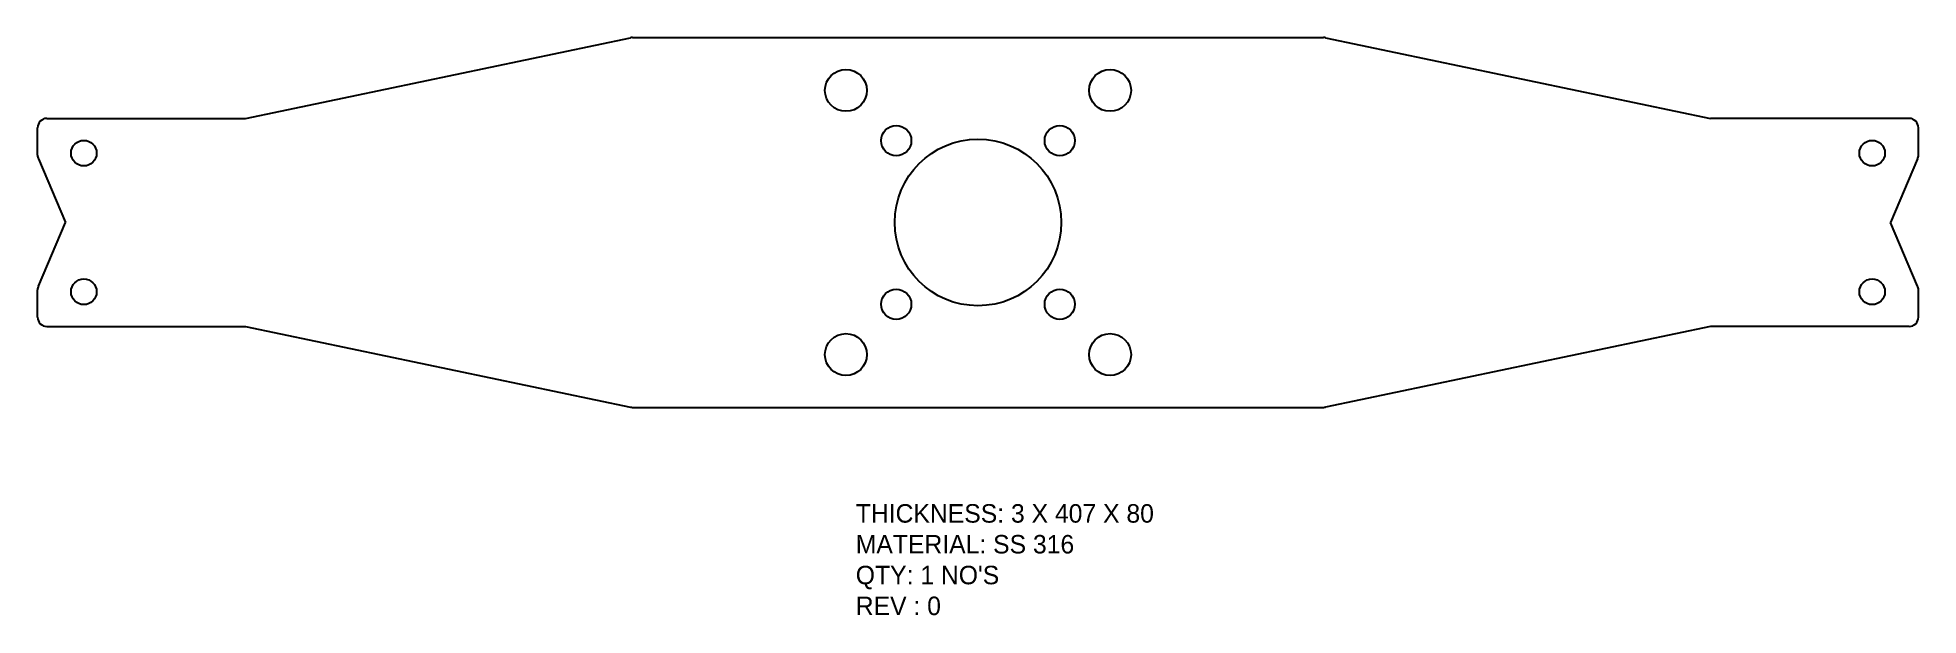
# Model space of a CAD drawing. Header units: inches. Extents: x 2317 to 2724, y -218 to -93.
import ezdxf

# ---------------------------------------------------------------- set-up
doc = ezdxf.new("R2010")
doc.units = ezdxf.units.IN
doc.header["$MEASUREMENT"] = 0
doc.layers.add('LaserCutting', color=3, linetype='Continuous')

msp = doc.modelspace()

# ---------------------------------------------------------------- linework, layer by layer
at = {"layer": 'LaserCutting'}
for p, q in [((2361.53, -110.08), (2444.83, -92.63)), ((2445.24, -92.58), (2594.82, -92.58)), ((2595.23, -92.63), (2678.53, -110.08)), ((2316.53, -118.04), (2316.53, -112.08)), ((2318.53, -110.08), (2361.53, -110.08)), ((2721.53, -110.08), (2678.53, -110.08)), ((2723.53, -118.04), (2723.53, -112.08)), ((2316.69, -118.82), (2322.53, -132.58)), ((2723.37, -118.82), (2717.53, -132.58)), ((2316.69, -146.35), (2322.53, -132.58)), ((2723.37, -146.35), (2717.53, -132.58)), ((2316.53, -153.08), (2316.53, -147.13)), ((2723.53, -153.08), (2723.53, -147.13)), ((2318.53, -155.08), (2361.53, -155.08)), ((2361.53, -155.08), (2444.83, -172.54)), ((2678.53, -155.08), (2595.23, -172.54)), ((2721.53, -155.08), (2678.53, -155.08)), ((2445.24, -172.58), (2594.82, -172.58))]:
    msp.add_line(p, q, dxfattribs=at)
for centre, radius in [((2491.45, -104), 4.53), ((2548.61, -104), 4.53), ((2502.33, -114.88), 3.27), ((2537.73, -114.88), 3.27), ((2326.53, -117.58), 2.77), ((2520.03, -132.58), 18.02), ((2713.53, -117.58), 2.77), ((2326.53, -147.58), 2.77), ((2713.53, -147.58), 2.77), ((2502.33, -150.28), 3.27), ((2537.73, -150.28), 3.27), ((2491.45, -161.16), 4.53), ((2548.61, -161.16), 4.53)]:
    msp.add_circle(centre, radius, dxfattribs=at)
for centre, start, end in [((2445.24, -94.58), 90, 101.8368), ((2594.82, -94.58), 78.1632, 90), ((2318.53, -112.08), 90, 180), ((2721.53, -112.08), 0, 90), ((2318.53, -118.04), 180, 203), ((2721.53, -118.04), 337, 360), ((2318.53, -147.13), 157, 180), ((2721.53, -147.13), 0, 23), ((2318.53, -153.08), 180, 270), ((2721.53, -153.08), 270, 360), ((2445.24, -170.58), 258.1632, 270), ((2594.82, -170.58), 270, 281.8368)]:
    msp.add_arc(centre, 2, start, end, dxfattribs=at)

# ---------------------------------------------------------------- texts
at = {"layer": 'LaserCutting', "insert": (2493.58, -193.53), "char_height": 4, "width": 174.5146, "attachment_point": 1}
msp.add_mtext("{\\fCentury Gothic|b0|i0|c0|p18;THICKNESS: 3 X 407 X 80\\PMATERIAL: SS 316\\PQTY: 1 NO'S\\PREV : 0}", dxfattribs=at)

doc.saveas('drawing.dxf')
